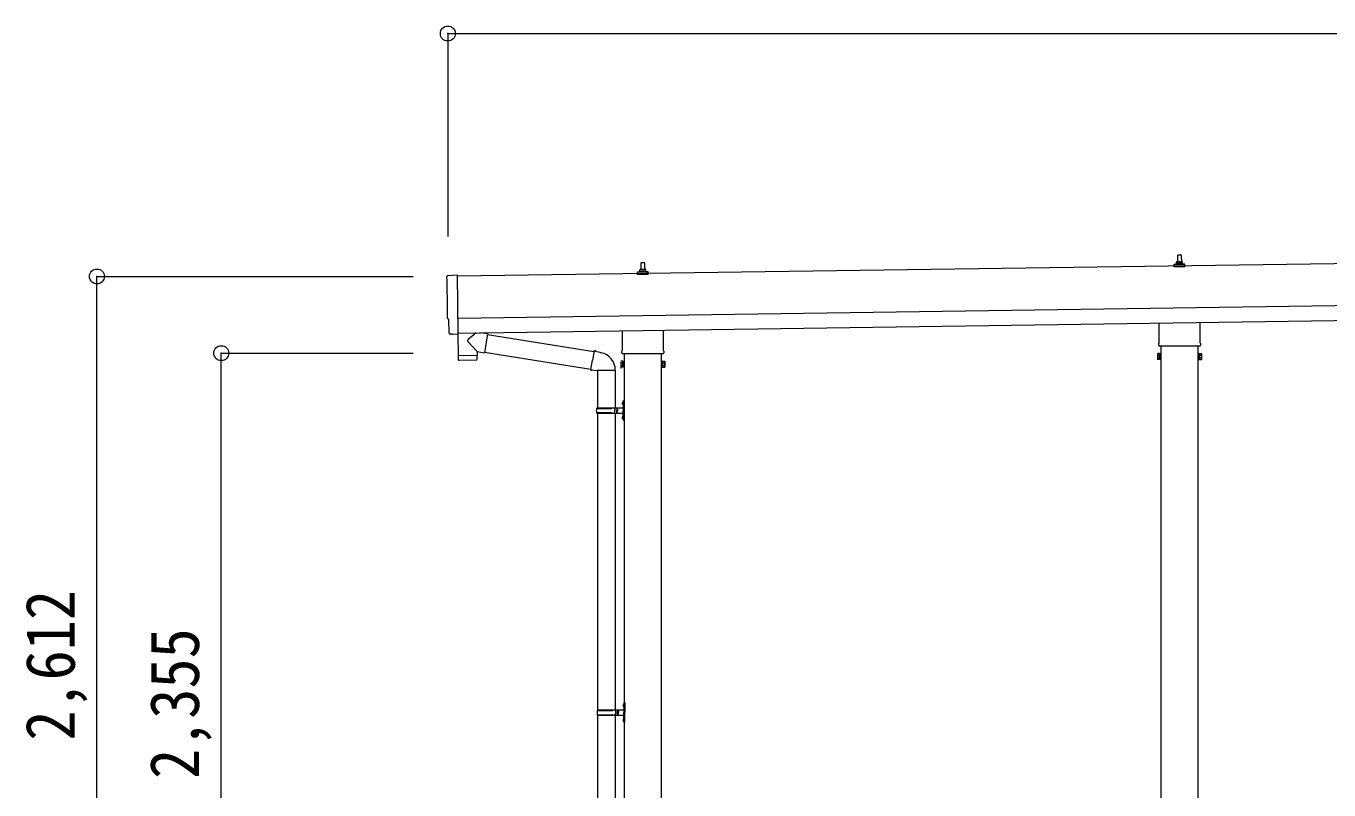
# Model space of a CAD drawing. Units: millimetres at full size, sheet at 1:50. Extents: x -14053 to 14053, y -9700 to 9700.
# Drawn here: x -390 to 3980, y -4739 to -2178 of the extents above; entities that cross this region are included whole.
import ezdxf
from ezdxf.enums import TextEntityAlignment as Align

# ---------------------------------------------------------------- set-up
doc = ezdxf.new("R2010")
doc.units = ezdxf.units.MM
doc.header["$LTSCALE"] = 50
doc.header["$PDMODE"] = 32
doc.header["$PDSIZE"] = 50
for name, color, linetype, lineweight in [('0-1_Defpoints', 4, 'Continuous', 9), ('0-2_TEXT1', 7, 'Continuous', 9), ('0-6_PARTS1', 6, 'Continuous', 9)]:
    doc.layers.add(name, color=color, linetype=linetype, lineweight=lineweight)
doc.styles.add('ＭＳ ゴシック', font='')
doc.styles.get('ＭＳ ゴシック').set_extended_font_data('MS Gothic')

msp = doc.modelspace()

# ---------------------------------------------------------------- linework, layer by layer
at = {"layer": '0-1_Defpoints'}
for p, q in [((6420.91, -2940.63), (1055.95, -3017.27)), ((1674.4, -2971.03), (1682.95, -2971.03)), ((3468.68, -2974.03), (3468.68, -2969.81)), ((3469.68, -2969.81), (3487.68, -2969.81)), ((3472.68, -2969.81), (3473.4, -2946.29)), ((3474.4, -2945.31), (3482.95, -2945.31)), ((3483.95, -2946.29), (3484.68, -2969.81)), ((3488.68, -2974.03), (3488.68, -2969.81)), ((1660.43, -3011.03), (1660.43, -3003.31)), ((1696.93, -3011.03), (1660.43, -3011.03)), ((1660.81, -3002.53), (1696.54, -3002.53)), ((1661.19, -3002.34), (1667.91, -3000.71)), ((1668.29, -3000.53), (1689.06, -3000.53)), ((1668.68, -2999.74), (1668.68, -2995.53)), ((1669.68, -2995.53), (1687.68, -2995.53)), ((1672.68, -2995.53), (1673.4, -2972)), ((1683.95, -2972), (1684.68, -2995.53)), ((1688.68, -2999.74), (1688.68, -2995.53)), ((1696.16, -3002.34), (1689.44, -3000.71)), ((1696.93, -3011.03), (1696.93, -3003.31)), ((3460.43, -2985.31), (3460.43, -2977.6)), ((3496.93, -2985.31), (3460.43, -2985.31)), ((3460.81, -2976.81), (3496.54, -2976.81)), ((3461.19, -2976.63), (3467.91, -2975)), ((3468.29, -2974.81), (3489.06, -2974.81)), ((3496.16, -2976.63), (3489.44, -2975)), ((3496.93, -2985.31), (3496.93, -2977.6)), ((1057.95, -3157.25), (6422.91, -3080.61)), ((1058.67, -3207.25), (6423.62, -3130.61)), ((3410.38, -3239.3), (3410.38, -3173.65)), ((3546.98, -3171.7), (3546.98, -3239.3)), ((1039.09, -3211.3), (1032.17, -3211.04)), ((1610.38, -3265.01), (1610.38, -3199.37)), ((1746.98, -3197.42), (1746.98, -3265.01)), ((1608.68, -3273.79), (1608.68, -3268.29)), ((1748.68, -3268.29), (1748.68, -3273.79)), ((3404.68, -3277.57), (3405.43, -3276.26)), ((3408.68, -3248.07), (3408.68, -3242.57)), ((3546.61, -3251.57), (3410.74, -3251.57)), ((3416.18, -3251.57), (3416.18, -6129.79)), ((3541.18, -6129.79), (3541.18, -3251.57)), ((3548.68, -3242.57), (3548.68, -3248.07)), ((3552.68, -3277.57), (3551.92, -3276.26)), ((1604.68, -3307.57), (1605.43, -3306.26)), ((1604.68, -3307.57), (1604.68, -3324.57)), ((1611.68, -3306.88), (1605.43, -3306.88)), ((1611.68, -3316.69), (1605.43, -3316.69)), ((1746.61, -3277.29), (1610.74, -3277.29)), ((1616.18, -3277.29), (1616.18, -6129.79)), ((1741.18, -6129.79), (1741.18, -3277.29)), ((1745.68, -3306.88), (1751.92, -3306.88)), ((1745.68, -3316.69), (1751.92, -3316.69)), ((1752.68, -3303.29), (1751.92, -3301.97)), ((1752.68, -3320.29), (1751.92, -3321.6)), ((1752.68, -3303.29), (1752.68, -3320.29)), ((3404.68, -3277.57), (3404.68, -3294.57)), ((3404.68, -3294.57), (3405.43, -3295.89)), ((3411.68, -3281.17), (3405.43, -3281.17)), ((3411.68, -3290.98), (3405.43, -3290.98)), ((3411.68, -3295.89), (3405.43, -3295.89)), ((3414.18, -3295.27), (3411.68, -3295.27)), ((3543.18, -3295.27), (3545.68, -3295.27)), ((3545.68, -3281.17), (3551.92, -3281.17)), ((3545.68, -3290.98), (3551.92, -3290.98)), ((3545.68, -3295.89), (3551.92, -3295.89)), ((3552.68, -3294.57), (3551.92, -3295.89)), ((3552.68, -3277.57), (3552.68, -3294.57)), ((1604.68, -3324.57), (1605.43, -3325.89)), ((1611.68, -3321.6), (1605.43, -3321.6)), ((1614.18, -3320.99), (1611.68, -3320.99)), ((1743.18, -3320.99), (1745.68, -3320.99)), ((1745.68, -3321.6), (1751.92, -3321.6))]:
    msp.add_line(p, q, dxfattribs=at)
for points in [[(1024.34, -3014.28), (1055.88, -3012.18), (1058.71, -3210.02)], [(1029.29, -3208.08), (1028.62, -3161.06), (1028.01, -3161.07)], [(1039.83, -3211.01), (1040.49, -3210.37), (1058.72, -3211.02)], [(3411.68, -3295.89), (3411.68, -3276.26), (3405.43, -3276.26)], [(3411.68, -3295.27), (3411.68, -3276.87), (3414.18, -3276.87)], [(3545.68, -3295.27), (3545.68, -3276.87), (3543.18, -3276.87)], [(3545.68, -3295.89), (3545.68, -3276.26), (3551.92, -3276.26)], [(1611.68, -3321.6), (1611.68, -3301.97), (1605.43, -3301.97)], [(1611.68, -3320.99), (1611.68, -3302.59), (1614.18, -3302.59)], [(1745.68, -3320.99), (1745.68, -3302.59), (1743.18, -3302.59)], [(1745.68, -3321.6), (1745.68, -3301.97), (1751.92, -3301.97)]]:
    msp.add_lwpolyline(points, dxfattribs=at)
for points in [[(3414.18, -3296.57), (3414.18, -3275.57), (3416.18, -3275.57), (3416.18, -3296.57)], [(3543.18, -3296.57), (3543.18, -3275.57), (3541.18, -3275.57), (3541.18, -3296.57)], [(1614.18, -3322.29), (1614.18, -3301.29), (1616.18, -3301.29), (1616.18, -3322.29)], [(1743.18, -3322.29), (1743.18, -3301.29), (1741.18, -3301.29), (1741.18, -3322.29)]]:
    msp.add_lwpolyline(points, close=True, dxfattribs=at)
for centre, radius, start, end in [((1674.4, -2972.03), 1, 90, 178.60509), ((1682.95, -2972.03), 1, 1.39491, 90), ((3472.76, -2970.45), 4.13, 90, 171.17633), ((3469.68, -2970.81), 1, 90, 180), ((3474.4, -2946.31), 1, 90, 178.60509), ((3482.01, -2969.81), 4.83, 133.60282, 180), ((3475.34, -2969.81), 4.83, 0, 46.39718), ((3482.95, -2946.31), 1, 1.39491, 90), ((3484.59, -2970.45), 4.13, 8.82367, 90), ((3487.68, -2970.81), 1, 0, 90), ((1661.43, -3003.31), 1, 103.62699, 180), ((1667.68, -2999.74), 1, 283.62699, 0), ((1672.76, -2996.16), 4.13, 90, 171.17633), ((1669.68, -2996.53), 1, 90, 180), ((1682.01, -2995.53), 4.83, 133.60282, 180), ((1675.34, -2995.53), 4.83, 0, 46.39718), ((1684.59, -2996.16), 4.13, 8.82367, 90), ((1687.68, -2996.53), 1, 0, 90), ((1689.68, -2999.74), 1, 180, 256.37301), ((1695.93, -3003.31), 1, 0, 76.37301), ((3461.43, -2977.6), 1, 103.62699, 180), ((3467.68, -2974.03), 1, 283.62699, 0), ((3489.68, -2974.03), 1, 180, 256.37301), ((3495.93, -2977.6), 1, 0, 76.37301), ((1612.68, -3268.29), 4, 125.09963, 180), ((1612.68, -3273.79), 4, 180, 194.47751), ((1612.68, -3273.79), 4, 194.47751, 241.04498), ((1744.68, -3273.79), 4, 298.95502, 345.52249), ((1744.68, -3268.29), 4, 0, 54.90037), ((1744.68, -3273.79), 4, 345.52249, 0), ((3409.02, -3278.71), 4.34, 145.61575, 214.38425), ((3412.68, -3242.57), 4, 125.09963, 180), ((3412.68, -3248.07), 4, 180, 194.47751), ((3412.68, -3248.07), 4, 194.47751, 241.04498), ((3544.68, -3248.07), 4, 298.95502, 345.52249), ((3544.68, -3242.57), 4, 0, 54.90037), ((3544.68, -3248.07), 4, 345.52249, 0), ((3548.33, -3278.71), 4.34, 325.61575, 34.38425), ((1609.02, -3308.71), 4.34, 145.61575, 214.38425), ((1620.92, -3316.07), 16.24, 162.41205, 197.58795), ((1736.43, -3311.79), 16.24, 342.41205, 17.58795), ((1748.33, -3304.43), 4.34, 325.61575, 34.38425), ((1748.33, -3319.15), 4.34, 325.61575, 34.38425), ((3420.92, -3286.07), 16.24, 162.41205, 197.58795), ((3409.02, -3293.43), 4.34, 145.61575, 214.38425), ((3536.43, -3286.07), 16.24, 342.41205, 17.58795), ((3548.33, -3293.43), 4.34, 325.61575, 34.38425), ((1609.02, -3323.43), 4.34, 145.61575, 214.38425)]:
    msp.add_arc(centre, radius, start, end, dxfattribs=at)
for centre, major_axis, ratio, start_param, end_param in [((1024.54, -3017.28), (-3, -0.04), 0.99863, 4.7647489, 6.2979817), ((-3739.83, -3155.77), (4762.89, 68.04), 0.99863, 6.2686928, 6.2979817), ((1027.95, -3156.67), (-4.41, -0.06), 0.99863, 6.2686928, 7.8539816), ((1032.29, -3208.03), (-2.15, -2.1), 0.9974, 5.5252311, 7.0411395), ((1039.13, -3210.3), (-0.717, -0.7), 0.9974, 0.7579542, 1.5707963)]:
    msp.add_ellipse(centre, major_axis=major_axis, ratio=ratio, start_param=start_param, end_param=end_param, dxfattribs=at)
at = {"layer": '0-2_TEXT1'}
for p, q in [((1058.71, -3210.02), (1058.72, -3211.02)), ((1120.11, -3206.37), (1092.47, -3228.88)), ((1157.74, -3210.38), (1131.9, -3206.2)), ((1157.74, -3210.38), (1147.57, -3273.26)), ((1157.44, -3212.21), (1514.81, -3269.1)), ((1123.16, -3269.32), (1092.29, -3236.21)), ((1123.16, -3269.32), (1147.57, -3273.26)), ((1123.16, -3269.32), (1123.33, -3281.33)), ((1147.87, -3271.44), (1504.39, -3328.2)), ((1515.13, -3267.29), (1509.6, -3298.65)), ((1515.13, -3267.29), (1516.27, -3265.3)), ((1516.27, -3265.3), (1519.83, -3265.93)), ((1519.83, -3265.93), (1520.25, -3268.28)), ((1534.76, -3271.1), (1536.45, -3272.73)), ((1536.45, -3272.73), (1538.56, -3273.18)), ((1059.35, -3283.25), (1059.77, -3296.3)), ((1120.35, -3298.38), (1062.81, -3299.2)), ((1063.84, -3282.18), (1063.87, -3283.18)), ((1118.83, -3281.4), (1118.83, -3282.4)), ((1504.06, -3330.02), (1509.6, -3298.65)), ((1504.06, -3330.02), (1504.46, -3332.27)), ((1504.06, -3330.02), (1509.22, -3330.83)), ((1504.46, -3332.27), (1508.02, -3332.9)), ((1508.02, -3332.9), (1509.22, -3330.83)), ((1509.22, -3330.83), (1523.82, -3333.15)), ((1523.82, -3333.15), (1526.03, -3332.16)), ((1586.32, -3332.56), (1525.14, -3332.56)), ((1526.18, -3332.56), (1526.18, -3457.8)), ((1586.18, -3332.56), (1586.18, -3457.8)), ((1609.87, -3440.65), (1611.92, -3441.65)), ((1611.14, -3438.65), (1611.78, -3438.65)), ((1611.14, -3438.65), (1611.14, -3446.95)), ((1611.14, -3446.95), (1611.78, -3446.95)), ((1611.78, -3438.65), (1611.78, -3446.95)), ((1611.78, -3438.65), (1612.18, -3439.05)), ((1611.78, -3446.95), (1612.18, -3446.55)), ((1611.92, -3441.65), (1612.53, -3442.8)), ((1612.18, -3434.8), (1615.18, -3433.3)), ((1612.18, -3434.8), (1612.18, -3466.8)), ((1612.18, -3439.05), (1612.18, -3446.55)), ((1615.18, -3433.3), (1615.18, -3466.8)), ((1615.18, -3433.3), (1616.18, -3433.3)), ((1616.18, -3433.3), (1616.18, -3466.8)), ((1523.18, -3459.8), (1573.51, -3459.8)), ((1523.18, -3473.8), (1573.51, -3473.8)), ((1524.18, -3457.8), (1610.18, -3457.8)), ((1524.18, -3457.8), (1524.18, -3459.8)), ((1524.18, -3475.8), (1524.18, -3473.8)), ((1524.18, -3475.8), (1610.18, -3475.8)), ((1526.18, -3475.8), (1526.18, -4470.79)), ((1583.18, -3457.8), (1583.18, -3462.3)), ((1583.18, -3462.3), (1585.18, -3462.3)), ((1583.18, -3475.8), (1583.18, -3471.3)), ((1583.18, -3471.3), (1585.18, -3471.3)), ((1585.18, -3462.3), (1585.18, -3466.8)), ((1585.18, -3471.3), (1585.18, -3466.8)), ((1586.18, -3475.8), (1586.18, -4470.79)), ((1591.18, -3457.8), (1591.18, -3466.8)), ((1591.18, -3462.3), (1594.18, -3462.3)), ((1591.18, -3475.8), (1591.18, -3466.8)), ((1591.18, -3471.3), (1594.18, -3471.3)), ((1594.18, -3462.3), (1594.18, -3466.8)), ((1594.18, -3471.3), (1594.18, -3466.8)), ((1609.87, -3488.65), (1611.92, -3489.65)), ((1611.14, -3486.65), (1611.78, -3486.65)), ((1611.14, -3486.65), (1611.14, -3494.95)), ((1611.14, -3494.95), (1611.78, -3494.95)), ((1611.78, -3486.65), (1611.78, -3494.95)), ((1611.78, -3486.65), (1612.18, -3487.05)), ((1611.78, -3494.95), (1612.18, -3494.55)), ((1611.92, -3489.65), (1612.53, -3490.8)), ((1612.18, -3498.8), (1612.18, -3466.8)), ((1612.18, -3487.05), (1612.18, -3494.55)), ((1615.18, -3500.3), (1615.18, -3466.8)), ((1616.18, -3500.3), (1616.18, -3466.8)), ((1612.18, -3498.8), (1615.18, -3500.3)), ((1615.18, -3500.3), (1616.18, -3500.3)), ((1612.37, -4453.64), (1614.42, -4454.64)), ((1613.64, -4451.64), (1614.28, -4451.64)), ((1613.64, -4451.64), (1613.64, -4459.94)), ((1614.28, -4451.64), (1614.28, -4459.94)), ((1614.28, -4451.64), (1614.68, -4452.04)), ((1614.42, -4454.64), (1615.03, -4455.79)), ((1614.68, -4447.79), (1617.68, -4446.29)), ((1614.68, -4447.79), (1614.68, -4479.79)), ((1614.68, -4452.04), (1614.68, -4459.54)), ((1617.68, -4446.29), (1617.68, -4479.79)), ((1617.68, -4446.29), (1618.68, -4446.29)), ((1618.68, -4446.29), (1618.68, -4479.79)), ((1525.68, -4472.79), (1576.01, -4472.79)), ((1525.68, -4486.79), (1576.01, -4486.79)), ((1526.18, -4488.78), (1526.18, -5420.79)), ((1526.68, -4470.79), (1612.68, -4470.79)), ((1526.68, -4470.79), (1526.68, -4472.79)), ((1526.68, -4488.79), (1526.68, -4486.79)), ((1526.68, -4488.79), (1612.68, -4488.79)), ((1585.68, -4470.79), (1585.68, -4475.29)), ((1585.68, -4475.29), (1587.68, -4475.29)), ((1585.68, -4488.79), (1585.68, -4484.29)), ((1585.68, -4484.29), (1587.68, -4484.29)), ((1586.18, -4488.78), (1586.18, -5420.79)), ((1587.68, -4475.29), (1587.68, -4479.79)), ((1587.68, -4484.29), (1587.68, -4479.79)), ((1593.68, -4470.79), (1593.68, -4479.79)), ((1593.68, -4475.29), (1596.68, -4475.29)), ((1593.68, -4488.79), (1593.68, -4479.79)), ((1593.68, -4484.29), (1596.68, -4484.29)), ((1596.68, -4475.29), (1596.68, -4479.79)), ((1596.68, -4484.29), (1596.68, -4479.79)), ((1613.64, -4459.94), (1614.28, -4459.94)), ((1613.64, -4499.64), (1614.28, -4499.64)), ((1613.64, -4499.64), (1613.64, -4507.94)), ((1614.28, -4459.94), (1614.68, -4459.54)), ((1614.28, -4499.64), (1614.28, -4507.94)), ((1614.28, -4499.64), (1614.68, -4500.04)), ((1614.68, -4511.79), (1614.68, -4479.79)), ((1614.68, -4500.04), (1614.68, -4507.54)), ((1617.68, -4513.29), (1617.68, -4479.79)), ((1618.68, -4513.29), (1618.68, -4479.79)), ((1612.37, -4501.64), (1614.42, -4502.64)), ((1613.64, -4507.94), (1614.28, -4507.94)), ((1614.28, -4507.94), (1614.68, -4507.54)), ((1614.42, -4502.64), (1615.03, -4503.79)), ((1614.68, -4511.79), (1617.68, -4513.29)), ((1617.68, -4513.29), (1618.68, -4513.29))]:
    msp.add_line(p, q, dxfattribs=at)
for points in [[(1058.32, -3211.01), (1059.34, -3282.25), (1123.33, -3281.33)], [(1515.13, -3267.29), (1520.25, -3268.28), (1534.76, -3271.1)], [(1123.31, -3295.39), (1123.35, -3282.33), (1059.35, -3283.25)], [(1609.87, -3444.94), (1611.92, -3443.95), (1612.53, -3442.8)], [(1609.87, -3492.94), (1611.92, -3491.95), (1612.53, -3490.8)], [(1612.37, -4457.93), (1614.42, -4456.94), (1615.03, -4455.79)], [(1612.37, -4505.93), (1614.42, -4504.94), (1615.03, -4503.79)]]:
    msp.add_lwpolyline(points, dxfattribs=at)
for centre, radius, start, end in [((1095.78, -3232.63), 5, 131.47396, 225.79244), ((1526.03, -3332.16), 60.3, 359.62495, 78), ((1062.77, -3296.2), 3, 181.81845, 270.86677), ((1120.31, -3295.38), 3, 270.81845, 359.81845), ((1615.47, -3442.8), 6, 136.21765, 223.78235), ((1571.93, -3466.8), 49.25, 171.82876, 180.00002), ((1571.93, -3466.8), 49.25, 180.00002, 188.17127), ((1573.51, -3457.8), 2, 270, 359.99998), ((1573.51, -3475.8), 2, 0.00005, 90.00004), ((1615.47, -3490.8), 6, 136.21765, 223.78235), ((1610.18, -3455.8), 2, 270, 359.99998), ((1610.18, -3477.8), 2, 0.00005, 90.00004), ((1617.97, -4455.79), 6, 136.21765, 223.78235), ((1574.43, -4479.79), 49.25, 171.82876, 180.00002), ((1574.43, -4479.79), 49.25, 180.00002, 188.17127), ((1576.01, -4470.79), 2, 270, 359.99998), ((1576.01, -4488.79), 2, 0.00005, 90.00004), ((1617.97, -4503.79), 6, 136.21765, 223.78235), ((1612.68, -4468.79), 2, 270, 359.99998), ((1612.68, -4490.79), 2, 0.00005, 90.00004)]:
    msp.add_arc(centre, radius, start, end, dxfattribs=at)
at = {"layer": '0-6_PARTS1'}
for p, q in [((1024.68, -2203.33), (1024.68, -2884.28)), ((1024.68, -2203.33), (7734.68, -2203.33)), ((-152.11, -3017.77), (908.25, -3017.77)), ((-152.11, -5629.79), (-152.11, -3017.77)), ((264.71, -3274.79), (908.25, -3274.79)), ((264.71, -5629.79), (264.71, -3274.79))]:
    msp.add_line(p, q, dxfattribs=at)
for p in [(1024.68, -2203.33), (-152.11, -3017.77), (264.71, -3274.79)]:
    msp.add_point(p, dxfattribs=at)

# ---------------------------------------------------------------- texts
at = {"layer": '0-6_PARTS1', "color": 7, "style": 'ＭＳ ゴシック', "width": 0.9}
for s, p in [('2,612', (-177.11, -4573.78)), ('2,355', (239.71, -4702.29))]:
    msp.add_text(s, height=165, rotation=90, dxfattribs=at).set_placement(p, align=Align.BOTTOM_LEFT)

doc.saveas('drawing.dxf')
